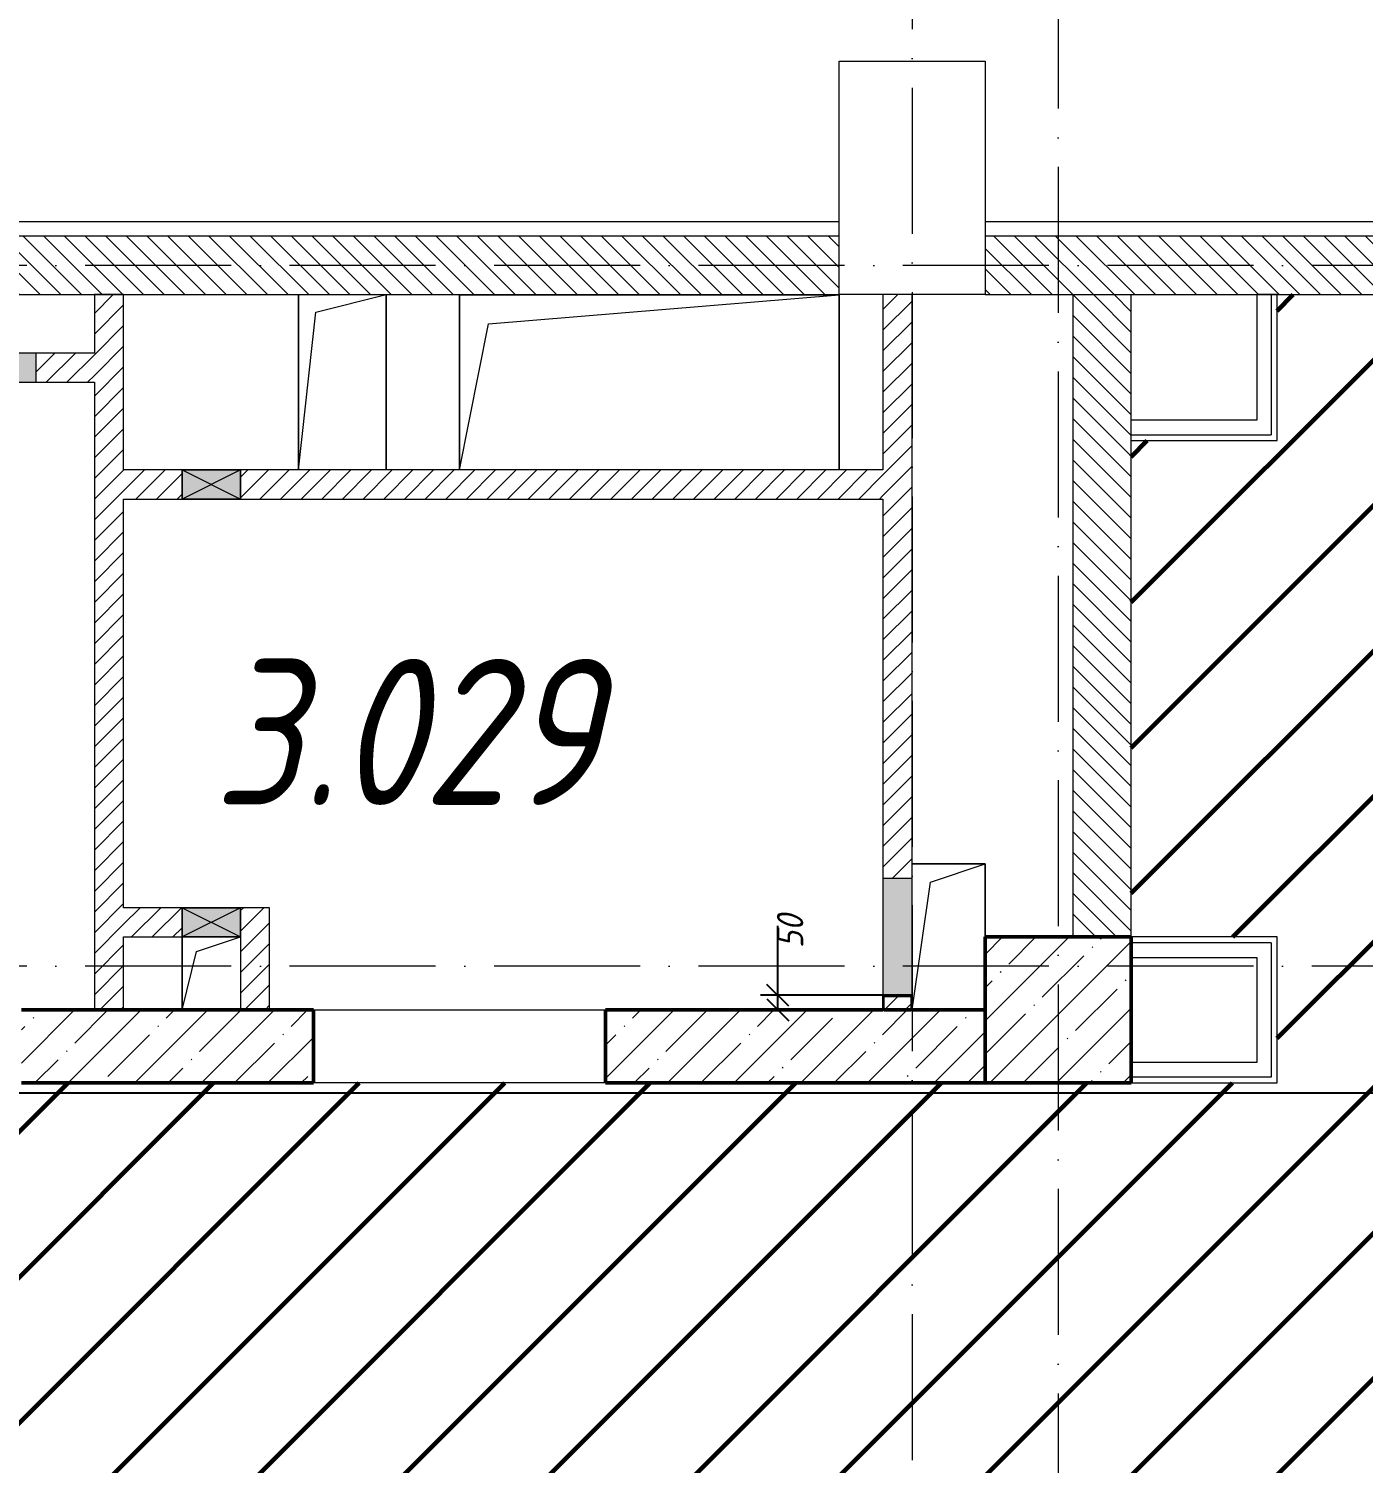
# Model space of a CAD drawing. Header units: millimetres. Extents: x -606178 to 312196, y -19338 to 632709.
# Drawn here: x -80740 to -76170, y 517672 to 522586 of the extents above; entities that cross this region are included whole.
import ezdxf

# ---------------------------------------------------------------- set-up
doc = ezdxf.new("R2010")
doc.units = ezdxf.units.MM
doc.linetypes.add('50_200_ШТРИХ_1Т_ш5_п1_п1_', pattern=[700, 500, -100, 0, -100])
for name, color, linetype, lineweight in [('6.4.1) Окр пт с инж. ПТ2.16', 3, 'Continuous', 60), ('A-____-____-DIMS', 7, 'Continuous', 9), ('A-DETL-GENF-OTLN', 7, 'Continuous', 9), ('A-FLOR-____-OTLN', 7, 'Continuous', 9), ('A-GENM-____-MCUT', 7, 'Continuous', 25), ('A-GENM-____-OTLN', 7, 'Continuous', 9), ('A-GENM-____-OTLN-1', 7, 'Continuous', 25), ('A-GLAZ-____-OTLN', 7, 'Continuous', 9), ('A-WALL-____-MCUT', 7, 'Continuous', 13), ('A-WALL-____-MCUT-2', 7, 'Continuous', 50), ('A-WALL-____-OTLN', 7, 'Continuous', 9), ('A-WALL-____-PATT-1', 7, 'Continuous', 9), ('A-WALL-FNSH-MCUT-1', 7, 'Continuous', 9), ('S-COLS-____-MCUT', 7, 'Continuous', 50), ('S-COLS-____-OTLN', 7, 'Continuous', 9), ('S-GRID-____-OTLN-1', 7, '50_200_ШТРИХ_1Т_ш5_п1_п1_', 9), ('Марки помещений', 7, 'Continuous', 9)]:
    doc.layers.add(name, color=color, linetype=linetype, lineweight=lineweight)
doc.styles.add('ISOCPEUR_I_2', font='isocpeui.ttf', dxfattribs={"width": 0.85, "height": 2.3})
doc.styles.add('ISOCPEUR_I_7', font='isocpeui.ttf', dxfattribs={"width": 0.9, "height": 90})
doc.dimstyles.new('ISO-1_8_0_9К_СРЕДНИЙ_Кладочные_1', dxfattribs={"dimscale": 304.8, "dimtxt": 89.638306, "dimasz": 0.246063, "dimexe": 0.19685, "dimexo": 0, "dimgap": 0, "dimtad": 1, "dimdec": 3, "dimrnd": 0.001, "dimdsep": 46, "dimtxsty": 'ISOCPEUR_I_7', "dimblk1": 'OBLIQUE', "dimblk2": 'OBLIQUE', "dimsah": 1, "dimcen": 0.09, "dimdle": 0.19685, "dimazin": 0, "dimtfac": 1, "dimtdec": 4, "dimtix": 1, "dimtmove": 0, "dimatfit": 3, "dimfxl": 1, "dimtvp": 1, "dimtolj": 1, "dimtzin": 0, "dimarcsym": 2})
pattern_1 = [(135, (-140714.89, 451794.26), (-35.35534, -35.35534), [])]
pattern_2 = [(45, (-140714.89, 451794.26), (-35.35534, 35.35534), [])]

# ---------------------------------------------------------------- blocks, each defined once
blk = doc.blocks.new('BSC_Колонна _Прямоугольная - 500х500-V79-АР1_План отверстий 3 этажа в осях 1-64_Ю-ЯЯ')
at = {"layer": 'S-COLS-____-OTLN'}
h = blk.add_hatch(dxfattribs=at)
h.set_pattern_fill('FP_88', color=256, style=0, pattern_type=2)
h.set_pattern_definition([(45, (-63500, -67431.04), (-114.04925, 114.04925), []), (45, (-63385.95, -67431.04), (-114.04925, 114.04925), [201.613, -40.323, 3.353, -36.97])])
h.paths.add_polyline_path([(-250, -250), (250, -250), (250, 250), (-250, 250)], flags=0)
at = {"layer": 'S-COLS-____-MCUT'}
for p, q in [((250, 250), (-250, 250)), ((-250, 250), (-250, -250)), ((250, -250), (250, 250)), ((-250, -250), (250, -250))]:
    blk.add_line(p, q, dxfattribs=at)
blk = doc.blocks.new('BSC_Колонна _Прямоугольная - 500х800-V87-АР1_План отверстий 3 этажа в осях 1-64_Ю-ЯЯ')
at = {"layer": 'S-COLS-____-OTLN'}
for p, q in [((-250, 400), (0, 400)), ((100, 400), (250, 400)), ((-250, -400), (-250, 200)), ((250, 200), (250, -400)), ((250, -400), (-250, -400))]:
    blk.add_line(p, q, dxfattribs=at)
blk = doc.blocks.new('AR_Отверстие Ниша - Лючок-32404835-АР1_План отверстий 3 этажа в осях 1-64_Ю-ЯЯ')
at = {"layer": 'A-GLAZ-____-OTLN'}
blk.add_hatch(color=256, dxfattribs=at).paths.add_polyline_path([(100, -50), (100, 50), (-100, 50), (-100, -50)], flags=0)
for p, q in [((100, 50), (-100, 50)), ((-100, 50), (-100, -50)), ((100, -50), (100, 50)), ((-100, -50), (100, -50))]:
    blk.add_line(p, q, dxfattribs=at)
blk = doc.blocks.new('AR_Отверстие Ниша - Лючок-32404954-АР1_План отверстий 3 этажа в осях 1-64_Ю-ЯЯ')
at = {"layer": 'A-GLAZ-____-OTLN'}
blk.add_hatch(color=256, dxfattribs=at).paths.add_polyline_path([(200, -50), (200, 50), (-200, 50), (-200, -50)], flags=0)
for p, q in [((200, 50), (-200, 50)), ((-200, 50), (-200, -50)), ((-200, -50), (200, -50))]:
    blk.add_line(p, q, dxfattribs=at)
blk = doc.blocks.new('154_Фахверк_СКБ_Швеллер - Тип_100_3960_зеркало-29769493-АР1_План отверстий 3 этажа в осях 1-64_Ю-ЯЯ')
at = {"layer": 'A-GENM-____-MCUT'}
for p, q in [((175, 50), (125, 50)), ((125, 50), (125, -50)), ((175, 47), (175, 50)), ((128, 47), (175, 47)), ((128, -47), (128, 47)), ((175, -47), (128, -47)), ((175, -50), (175, -47)), ((125, -50), (175, -50))]:
    blk.add_line(p, q, dxfattribs=at)
blk = doc.blocks.new('AR_Отверстие прямоугольное _в плите_ - AR_Отверстие прямоугольное _в плите_-V171-АР1_План отверстий 3 этажа в осях 1-64_Ю-ЯЯ')
at = {"layer": 'A-GENM-____-OTLN'}
for p, q in [((125, 250), (-125, 250)), ((-62.5, 187.5), (125, 250)), ((125, 0), (125, 250)), ((-125, -250), (-62.5, 187.5))]:
    blk.add_line(p, q, dxfattribs=at)
blk = doc.blocks.new('AR_Отверстие прямоугольное _в плите_ - AR_Отверстие прямоугольное _в плите_-30552610-АР1_План отверстий 3 этажа в осях 1-64_Ю-ЯЯ')
at = {"layer": 'A-GENM-____-OTLN'}
for p, q in [((-150, 300), (-150, -300)), ((-90, 240), (150, 300)), ((150, -300), (150, 300)), ((-150, -300), (-90, 240))]:
    blk.add_line(p, q, dxfattribs=at)
blk = doc.blocks.new('AR_Отверстие прямоугольное _в плите_ - AR_Отверстие прямоугольное _в плите_-30552626-АР1_План отверстий 3 этажа в осях 1-64_Ю-ЯЯ')
at = {"layer": 'A-GENM-____-OTLN'}
for p, q in [((-100, 125), (-100, -125)), ((-50, 75), (100, 125)), ((-100, -125), (-50, 75))]:
    blk.add_line(p, q, dxfattribs=at)
blk = doc.blocks.new('AR_Отверстие прямоугольное _в плите_ - AR_Отверстие прямоугольное _в плите_-30552510-АР1_План отверстий 3 этажа в осях 1-64_Ю-ЯЯ')
at = {"layer": 'A-GENM-____-OTLN'}
for p, q in [((650, 300), (-650, 300)), ((-650, 300), (-650, -299.7)), ((-550, 200), (650, 300)), ((650, -299.7), (650, 300)), ((-649.9, -299.7), (-550, 200))]:
    blk.add_line(p, q, dxfattribs=at)
blk = doc.blocks.new('AR_Отверстие прямоугольное _в стене__БезПР - AR_Отверстие прямоугольное _в стене__БезПР-36427953-АР1_План отверстий 3 этажа в осях 1-64_Ю-ЯЯ')
at = {"layer": 'A-GLAZ-____-OTLN'}
blk.add_hatch(color=256, dxfattribs=at).paths.add_polyline_path([(100, -50), (100, 50), (-100, 50), (-100, -50)], flags=0)
at = {"layer": 'A-DETL-GENF-OTLN'}
for p, q in [((-100, -50), (-100, 50)), ((-100, 50), (100, 50)), ((100, 50), (-100, -50)), ((-100, 50), (100, -50)), ((100, 50), (-100, 50)), ((-100, 50), (-100, -50)), ((100, 50), (100, -50)), ((100, -50), (100, 50)), ((100, -50), (-100, -50)), ((-100, -50), (100, -50))]:
    blk.add_line(p, q, dxfattribs=at)
blk = doc.blocks.new('_Oblique')
at = {"color": 0, "linetype": 'ByBlock', "lineweight": -2}
blk.add_line((-0.5, -0.5), (0.5, 0.5), dxfattribs=at)
blk = doc.blocks.new('*D5246')
at = {"layer": 'A-____-____-DIMS', "color": 0, "lineweight": -2, "transparency": 16777216}
for p, q in [((-78174.3, 519275.3), (-78174.3, 519513.1)), ((-78174.3, 519225.3), (-78174.3, 519335.3)), ((-77798.4, 519275.3), (-78234.3, 519275.3)), ((-77814.9, 519225.3), (-78234.3, 519225.3))]:
    blk.add_line(p, q, dxfattribs=at)
at = {"layer": 'Defpoints', "color": 0, "transparency": 16777216}
for p in [(-77798.4, 519275.3), (-78174.3, 519225.3), (-77814.9, 519225.3)]:
    blk.add_point(p, dxfattribs=at)
at = {"layer": 'A-____-____-DIMS', "color": 0, "lineweight": -2, "transparency": 16777216, "xscale": 75, "yscale": 75, "zscale": 75}
for p, rotation in [((-78174.3, 519275.3), 90), ((-78174.3, 519225.3), 270)]:
    blk.add_blockref('_Oblique', p, dxfattribs=dict(at, rotation=rotation))
at = {"layer": 'A-____-____-DIMS', "color": 0, "transparency": 16777216, "insert": (-78177.6, 519436.6), "char_height": 90, "width": 273.052, "attachment_point": 1, "rotation": 90, "line_spacing_factor": 1.149209, "style": 'ISOCPEUR_I_7'}
blk.add_mtext('\\A1;50', dxfattribs=at)

msp = doc.modelspace()

# ---------------------------------------------------------------- hatches: boundary and pattern name
at = {"layer": '6.4.1) Окр пт с инж. ПТ2.16'}
h = msp.add_hatch(dxfattribs=at)
h.set_pattern_fill('ANSI31', color=256, scale=111)
h.paths.add_polyline_path([(-66214.891, 521675.3011), (-66814.891, 521675.3011), (-66814.891, 521925.3011), (-71514.891, 521925.3011), (-71514.891, 521675.3011), (-72014.891, 521675.3011), (-72214.891, 521675.3011), (-72214.891, 521225.3011), (-72334.891, 521225.3011), (-72360.891, 521225.3011), (-72360.891, 521219.3011), (-72908.891, 521219.3011), (-73814.891, 521225.3011), (-73814.891, 521675.3011), (-76464.891, 521675.3011), (-76464.891, 521175.3011), (-76964.891, 521175.3011), (-76964.891, 519475.3011), (-76464.891, 519475.3011), (-76464.891, 518975.3011), (-76964.891, 518975.3011), (-77464.891, 518975.3011), (-78764.891, 518975.3011), (-79764.891, 518975.3011), (-80764.891, 518975.3011), (-81263.4882, 518975.3011), (-81463.4882, 518975.3011), (-81914.891, 518975.3011), (-82514.891, 518975.3011), (-82514.891, 518940.4826), (-66274.891, 518940.4826), (-66274.891, 518975.3011), (-66514.891, 518975.3011), (-66514.891, 519475.3011), (-66214.891, 519475.3011)])
h.paths.add_polyline_path([(-72014.891, 519475.3011), (-71514.891, 519475.3011), (-71514.891, 518975.3011), (-72014.891, 518975.3011)], flags=16)
h.paths.add_polyline_path([(-95464.891, 515007.5401), (-66012.8378, 515007.5401), (-66012.8378, 518940.4826), (-95464.891, 518940.4826)])
at = {"layer": 'A-WALL-____-PATT-1'}
h = msp.add_hatch(dxfattribs=at)
h.set_pattern_fill('FP_9', color=256, style=0, pattern_type=2)
h.set_pattern_definition(pattern_1)
h.paths.add_polyline_path([(-77964.891, 521675.3011), (-77964.891, 521875.3011), (-83464.891, 521875.3011), (-83464.891, 521675.3011), (-78867.6668, 521675.3011)], flags=0)
h = msp.add_hatch(dxfattribs=at)
h.set_pattern_fill('FP_9', color=256, style=0, pattern_type=2)
h.set_pattern_definition(pattern_1)
h.paths.add_polyline_path([(-72014.891, 521675.3011), (-72014.891, 521875.3011), (-77464.891, 521875.3011), (-77464.891, 521675.3011), (-73565.274, 521675.3011)], flags=0)
h = msp.add_hatch(dxfattribs=at)
h.set_pattern_fill('FP_8', color=256, style=0, pattern_type=2)
h.set_pattern_definition(pattern_2)
h.paths.add_polyline_path([(-80414.891, 519225.3011), (-80414.891, 521675.3011), (-80514.891, 521675.3011), (-80514.891, 519225.3011)], flags=0)
h = msp.add_hatch(dxfattribs=at)
h.set_pattern_fill('FP_8', color=256, style=0, pattern_type=2)
h.set_pattern_definition(pattern_2)
h.paths.add_polyline_path([(-77811.891, 519225.3011), (-77717.891, 519225.3011), (-77717.891, 519272.3011), (-77811.891, 519272.3011)], flags=0)
h.paths.add_polyline_path([(-77714.891, 519675.3011), (-77714.891, 521675.3011), (-77814.891, 521675.3011), (-77814.891, 519675.3011), (-77740.6053, 519675.3011)], flags=0)
h = msp.add_hatch(dxfattribs=at)
h.set_pattern_fill('FP_9', color=256, style=0, pattern_type=2)
h.set_pattern_definition(pattern_1)
h.paths.add_polyline_path([(-77164.891, 519475.3011), (-76964.891, 519475.3011), (-76964.891, 521675.3011), (-77164.891, 521675.3011)], flags=0)
h = msp.add_hatch(dxfattribs=at)
h.set_pattern_fill('FP_8', color=256, style=0, pattern_type=2)
h.set_pattern_definition(pattern_2)
h.paths.add_polyline_path([(-83064.891, 521375.3011), (-80914.891, 521375.3011), (-80914.891, 521475.3011), (-83064.891, 521475.3011)], flags=0)
h.paths.add_polyline_path([(-80514.891, 521375.3011), (-80514.891, 521475.3011), (-80714.891, 521475.3011), (-80714.891, 521375.3011), (-80635.1311, 521375.3011)], flags=0)
h = msp.add_hatch(dxfattribs=at)
h.set_pattern_fill('FP_8', color=256, style=0, pattern_type=2)
h.set_pattern_definition(pattern_2)
h.paths.add_polyline_path([(-80014.891, 520975.3011), (-77814.891, 520975.3011), (-77814.891, 521075.3011), (-80014.891, 521075.3011)], flags=0)
h.paths.add_polyline_path([(-80214.891, 520975.3011), (-80214.891, 521075.3011), (-80414.891, 521075.3011), (-80414.891, 520975.3011)], flags=0)
h = msp.add_hatch(dxfattribs=at)
h.set_pattern_fill('FP_8', color=256, style=0, pattern_type=2)
h.set_pattern_definition(pattern_2)
h.paths.add_polyline_path([(-80214.891, 519475.3011), (-80214.891, 519575.3011), (-80414.891, 519575.3011), (-80414.891, 519475.3011)], flags=0)
h = msp.add_hatch(dxfattribs=at)
h.set_pattern_fill('FP_8', color=256, style=0, pattern_type=2)
h.set_pattern_definition(pattern_2)
h.paths.add_polyline_path([(-79914.8912, 519225.3011), (-79914.8912, 519575.3011), (-80014.891, 519575.3011), (-80014.891, 519225.3011)], flags=0)
h = msp.add_hatch(dxfattribs=at)
h.set_pattern_fill('FP_12', color=256, style=0, pattern_type=2)
h.set_pattern_definition([(45, (-140714.89, 451794.26), (-114.04925, 114.04925), []), (45, (-140600.84, 451794.26), (-114.04925, 114.04925), [201.612, -40.322, 3.353, -36.97])])
h.paths.add_polyline_path([(-77717.891, 518975.3011), (-77464.891, 518975.3011), (-77464.891, 519225.3011), (-78764.891, 519225.3011), (-78764.891, 518975.3011)], flags=0)
h.paths.add_polyline_path([(-79764.891, 518975.3011), (-79764.891, 519225.3011), (-80764.891, 519225.3011), (-80764.891, 518975.3011), (-80635.1311, 518975.3011)], flags=0)
h.paths.add_polyline_path([(-82402.5954, 518975.3011), (-81914.891, 518975.3011), (-81914.891, 519225.3011), (-86414.891, 519225.3011), (-86414.891, 518975.3011), (-83286.3276, 518975.3011)], flags=0)
h.paths.add_polyline_path([(-88014.891, 518975.3011), (-87564.891, 518975.3011), (-87564.891, 519225.3011), (-90264.891, 519225.3011), (-90264.891, 518975.3011), (-89264.891, 518975.3011)], flags=0)

# ---------------------------------------------------------------- linework, layer by layer
msp.add_lwpolyline([(-95464.891, 515007.5401), (-66012.8378, 515007.5401), (-66012.8378, 518940.4826), (-95464.891, 518940.4826)], close=True)
at = {"layer": 'A-FLOR-____-OTLN'}
for p, q in [((-77964.891, 521925.3011), (-83464.891, 521925.3011)), ((-72014.891, 521925.3011), (-77464.891, 521925.3011)), ((-79816.1829, 521075.3011), (-79816.1829, 521675.3011)), ((-79516.1829, 521675.3011), (-79516.1829, 521075.3011)), ((-79264.891, 521674.9536), (-77964.891, 521674.9536)), ((-79264.891, 521075.3011), (-79264.891, 521674.9536)), ((-77964.891, 521674.9536), (-77964.891, 521075.3011)), ((-77714.891, 519725.3011), (-77464.891, 519725.3011)), ((-77464.891, 519725.3011), (-77464.891, 519475.3011)), ((-80214.8912, 519225.3011), (-80214.8912, 519475.3011))]:
    msp.add_line(p, q, dxfattribs=at)
at = {"layer": 'A-WALL-____-MCUT'}
for p, q in [((-77964.891, 521875.3011), (-83464.891, 521875.3011)), ((-77964.891, 521675.3011), (-77964.891, 521875.3011)), ((-72014.891, 521875.3011), (-77464.891, 521875.3011)), ((-77464.891, 521875.3011), (-77464.891, 521675.3011)), ((-83464.891, 521675.3011), (-77964.891, 521675.3011)), ((-77464.891, 521675.3011), (-72014.891, 521675.3011)), ((-77164.891, 521675.3011), (-77164.891, 519475.3011)), ((-76964.891, 519475.3011), (-76964.891, 521675.3011)), ((-76484.891, 521675.3011), (-76534.891, 521675.3011)), ((-76534.891, 521675.3011), (-76534.891, 521245.3011)), ((-76484.891, 521675.3011), (-76484.891, 521195.3011)), ((-76534.891, 521245.3011), (-76964.891, 521245.3011)), ((-76964.891, 521195.3011), (-76484.891, 521195.3011)), ((-76484.891, 519455.3011), (-76964.891, 519455.3011)), ((-76484.891, 519455.3011), (-76484.891, 518995.3011)), ((-76964.891, 519405.3011), (-76534.891, 519405.3011)), ((-76534.891, 519405.3011), (-76534.891, 519045.3011)), ((-76534.891, 519045.3011), (-76964.891, 519045.3011)), ((-76484.891, 518995.3011), (-76964.891, 518995.3011))]:
    msp.add_line(p, q, dxfattribs=at)
at = {"layer": 'A-WALL-____-MCUT-2'}
for p, q in [((-79764.891, 519225.3011), (-80764.891, 519225.3011)), ((-79764.891, 518975.3011), (-79764.891, 519225.3011)), ((-77814.891, 519225.3011), (-78764.891, 519225.3011)), ((-78764.891, 519225.3011), (-78764.891, 518975.3011)), ((-77717.891, 519225.3011), (-77811.891, 519225.3011)), ((-77464.891, 519225.3011), (-77714.891, 519225.3011)), ((-80764.891, 518975.3011), (-79764.891, 518975.3011)), ((-78764.891, 518975.3011), (-77464.891, 518975.3011))]:
    msp.add_line(p, q, dxfattribs=at)
at = {"layer": 'A-WALL-____-OTLN'}
for p, q in [((-79764.891, 519225.3011), (-78764.891, 519225.3011)), ((-78764.891, 518975.3011), (-79764.891, 518975.3011))]:
    msp.add_line(p, q, dxfattribs=at)
at = {"layer": 'A-WALL-FNSH-MCUT-1'}
for p, q in [((-80514.891, 521675.3011), (-80514.891, 521475.3011)), ((-80414.891, 521675.3011), (-80514.891, 521675.3011)), ((-80414.891, 521075.3011), (-80414.891, 521675.3011)), ((-77814.891, 521675.3011), (-77814.891, 521075.3011)), ((-77714.891, 521675.3011), (-77814.891, 521675.3011)), ((-77714.891, 519675.3011), (-77714.891, 521675.3011)), ((-76464.891, 521675.3011), (-76484.891, 521675.3011)), ((-76464.891, 521175.3011), (-76464.891, 521675.3011)), ((-80514.891, 521475.3011), (-80714.891, 521475.3011)), ((-80714.891, 521375.3011), (-80514.891, 521375.3011)), ((-80514.891, 521375.3011), (-80514.891, 519225.3011)), ((-76964.891, 521175.3011), (-76464.891, 521175.3011)), ((-80214.891, 521075.3011), (-80414.891, 521075.3011)), ((-77814.891, 521075.3011), (-80014.891, 521075.3011)), ((-80414.891, 519575.3011), (-80414.891, 520975.3011)), ((-80414.891, 520975.3011), (-80214.891, 520975.3011)), ((-80014.891, 520975.3011), (-77814.891, 520975.3011)), ((-77814.891, 520975.3011), (-77814.891, 519675.3011)), ((-80214.891, 519575.3011), (-80414.891, 519575.3011)), ((-79914.8912, 519575.3011), (-80014.891, 519575.3011)), ((-79914.8912, 519225.3011), (-79914.8912, 519575.3011)), ((-80414.891, 519225.3011), (-80414.891, 519475.3011)), ((-80414.891, 519475.3011), (-80214.891, 519475.3011)), ((-80014.8912, 519475.3011), (-80014.8912, 519225.3011)), ((-76464.891, 519475.3011), (-76964.891, 519475.3011)), ((-76464.891, 518975.3011), (-76464.891, 519475.3011)), ((-76964.891, 518975.3011), (-76464.891, 518975.3011))]:
    msp.add_line(p, q, dxfattribs=at)
at = {"layer": 'S-GRID-____-OTLN-1'}
for p, q in [((-77714.891, 542687.1106), (-77714.891, 504685.847)), ((-77214.891, 542415.4959), (-77214.891, 504852.8552)), ((-36640.4843, 521775.3011), (-91472.8733, 521775.3011)), ((-36640.4843, 519375.3011), (-145383.6612, 519375.3011))]:
    msp.add_line(p, q, dxfattribs=at)

# ---------------------------------------------------------------- block references
at = {"layer": 'A-GENM-____-OTLN'}
for name, p in [('AR_Отверстие прямоугольное _в плите_ - AR_Отверстие прямоугольное _в плите_-30552610-АР1_План отверстий 3 этажа в осях 1-64_Ю-ЯЯ', (-79666.1829, 521375.3011)), ('AR_Отверстие прямоугольное _в плите_ - AR_Отверстие прямоугольное _в плите_-30552510-АР1_План отверстий 3 этажа в осях 1-64_Ю-ЯЯ', (-78614.891, 521374.9536)), ('AR_Отверстие прямоугольное _в плите_ - AR_Отверстие прямоугольное _в плите_-V171-АР1_План отверстий 3 этажа в осях 1-64_Ю-ЯЯ', (-77589.891, 519475.3011)), ('AR_Отверстие прямоугольное _в плите_ - AR_Отверстие прямоугольное _в плите_-30552626-АР1_План отверстий 3 этажа в осях 1-64_Ю-ЯЯ', (-80114.8912, 519350.3011))]:
    msp.add_blockref(name, p, dxfattribs=at)
at = {"layer": 'A-GENM-____-OTLN-1', "rotation": 270}
msp.add_blockref('154_Фахверк_СКБ_Швеллер - Тип_100_3960_зеркало-29769493-АР1_План отверстий 3 этажа в осях 1-64_Ю-ЯЯ', (-77764.891, 519400.3011), dxfattribs=at)
at = {"layer": 'A-GLAZ-____-OTLN'}
for name, p in [('AR_Отверстие Ниша - Лючок-32404835-АР1_План отверстий 3 этажа в осях 1-64_Ю-ЯЯ', (-80814.891, 521425.3011)), ('AR_Отверстие прямоугольное _в стене__БезПР - AR_Отверстие прямоугольное _в стене__БезПР-36427953-АР1_План отверстий 3 этажа в осях 1-64_Ю-ЯЯ', (-80114.891, 521025.3011)), ('AR_Отверстие прямоугольное _в стене__БезПР - AR_Отверстие прямоугольное _в стене__БезПР-36427953-АР1_План отверстий 3 этажа в осях 1-64_Ю-ЯЯ', (-80114.891, 519525.3011))]:
    msp.add_blockref(name, p, dxfattribs=at)
at = {"layer": 'A-GLAZ-____-OTLN', "rotation": 270}
msp.add_blockref('AR_Отверстие Ниша - Лючок-32404954-АР1_План отверстий 3 этажа в осях 1-64_Ю-ЯЯ', (-77764.891, 519475.3011), dxfattribs=at)
at = {"layer": 'S-COLS-____-OTLN', "rotation": 180}
msp.add_blockref('BSC_Колонна _Прямоугольная - 500х800-V87-АР1_План отверстий 3 этажа в осях 1-64_Ю-ЯЯ', (-77714.891, 522075.3011), dxfattribs=at)
at = {"layer": 'S-COLS-____-OTLN'}
msp.add_blockref('BSC_Колонна _Прямоугольная - 500х500-V79-АР1_План отверстий 3 этажа в осях 1-64_Ю-ЯЯ', (-77214.891, 519225.3011), dxfattribs=at)

# ---------------------------------------------------------------- texts
at = {"layer": 'Марки помещений', "insert": (-80106.5603, 520427.5697), "char_height": 500, "width": 785.65375, "attachment_point": 1, "style": 'ISOCPEUR_I_2'}
msp.add_mtext('3.029', dxfattribs=at)

# ---------------------------------------------------------------- dimensions: what is measured, and where the dimension line sits
at = {"layer": 'A-____-____-DIMS'}
dim = msp.add_linear_dim(base=(-78174.2966, 519225.3011), p1=(-77798.4259, 519275.3011), p2=(-77814.891, 519225.3011), angle=90, dimstyle='ISO-1_8_0_9К_СРЕДНИЙ_Кладочные_1', override={"dimpost": '<>', "dimfxl": 52.641219}, dxfattribs=at)
dim.commit()
dim.dimension.update_dxf_attribs({"geometry": '*D5246', "text_midpoint": (-78117.6272, 519513.0793), "dimtype": 160, "text_rotation": 90})

doc.saveas('drawing.dxf')
